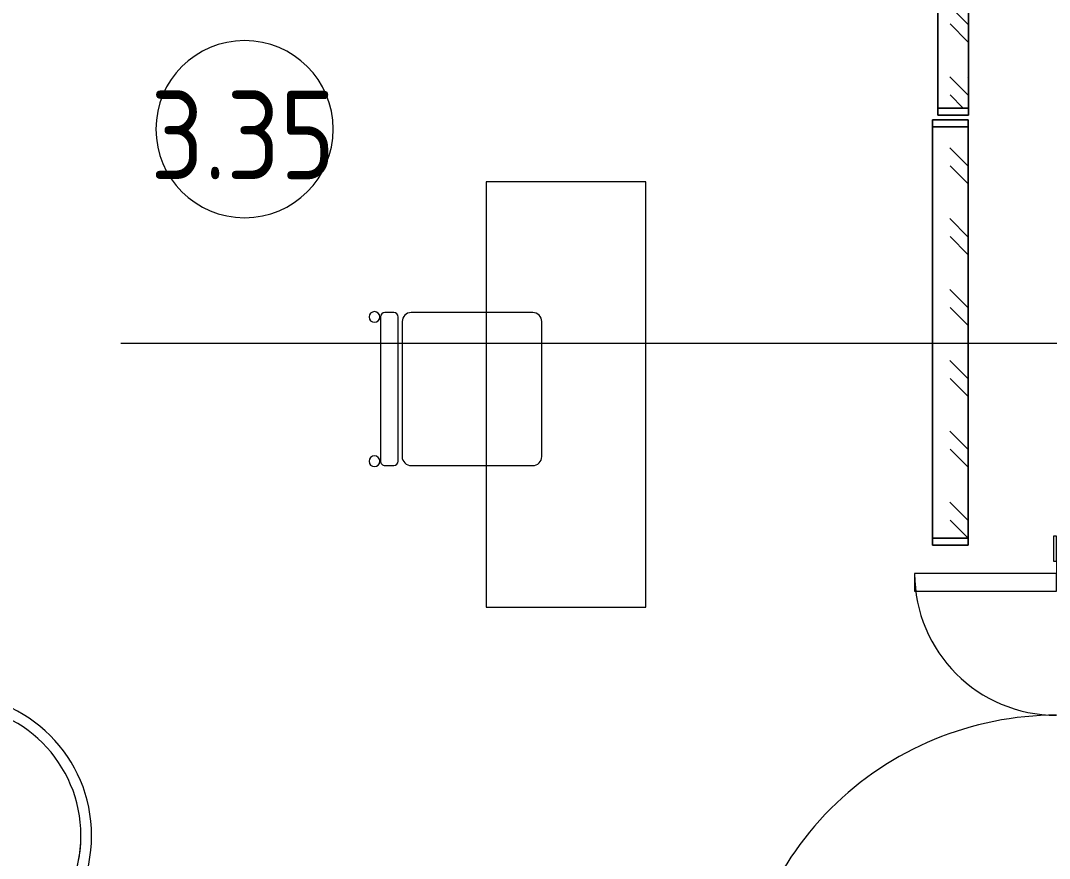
# Model space of a CAD drawing. Header units: millimetres. Extents: x 97900 to 162318, y -1987 to 22028.
# Drawn here: x 102629 to 105530, y 15546 to 17910 of the extents above; entities that cross this region are included whole.
import ezdxf

# ---------------------------------------------------------------- set-up
doc = ezdxf.new("R2010")
doc.units = ezdxf.units.MM
doc.linetypes.add('Осевая', pattern=[3175, 635, -476.25, 1587.5, -476.25])
for name, color, linetype, lineweight in [('A-AREA-IDEN', 7, 'Continuous', 9), ('A-DOOR', 7, 'Continuous', 9), ('A-DOOR-1', 7, 'Continuous', 13), ('A-DOOR-FRAM', 7, 'Continuous', 13), ('I-FURN', 7, 'Continuous', 9), ('Оси', 7, 'Continuous', 9), ('Оси-2', 7, 'Осевая', 9)]:
    doc.layers.add(name, color=color, linetype=linetype, lineweight=lineweight)
doc.layers.add('I-FURN-1', color=7, linetype='Continuous', lineweight=9, true_color=0xf0f0f0)
doc.styles.add('GOST Common', font='GOST_Common.ttf', dxfattribs={"width": 0.9, "height": 250})
pattern_1 = [(45, (50, 50), (-200, 0), [141.42, -141.42]), (45, (100, 50), (-200, 0), [70.71, -212.132]), (45, (50, 100), (-200, 0), [70.71, -212.132])]

# ---------------------------------------------------------------- blocks, each defined once
blk = doc.blocks.new('110_Дверь_СКБ_2Ст - Д-5_п_ Из игровой в коридор-32357676-План разверток пом_3_35_ Этаж 3')
at = {"layer": 'A-DOOR'}
for centre, radius, start, end in [((-637.5, 20), 900, 0, 90), ((662.5, 20), 400, 90, 180)]:
    blk.add_arc(centre, radius, start, end, dxfattribs=at)
at = {"layer": 'A-DOOR-1'}
for p, q in [((-637.5, 920), (-637.5, 20)), ((-587.5, 920), (-637.5, 920)), ((-587.5, 20), (-587.5, 920)), ((662.5, 420), (612.5, 420)), ((612.5, 420), (612.5, 20)), ((662.5, 20), (662.5, 420)), ((-637.5, 20), (-587.5, 20)), ((612.5, 20), (662.5, 20))]:
    blk.add_line(p, q, dxfattribs=at)
at = {"layer": 'A-DOOR-FRAM'}
for p, q in [((-672.5, 28), (-742.5, 28)), ((-742.5, 28), (-742.5, 20)), ((-742.5, 20), (-672.5, 20)), ((-637.5, 20), (-687.5, 20)), ((-687.5, 20), (-687.5, -60)), ((-672.5, 20), (-672.5, 28)), ((-637.5, -30), (-637.5, 20)), ((662.5, 20), (662.5, -30)), ((712.5, 20), (662.5, 20)), ((767.5, 28), (697.5, 28)), ((697.5, 28), (697.5, 20)), ((697.5, 20), (767.5, 20)), ((712.5, -60), (712.5, 20)), ((767.5, 20), (767.5, 28)), ((-672.5, -20), (-742.5, -20)), ((-742.5, -20), (-742.5, -28)), ((-742.5, -28), (-672.5, -28)), ((-672.5, -19), (-687.5, -19)), ((-687.5, -19), (-687.5, -20)), ((-687.5, -20), (-672.5, -20)), ((-672.5, -20), (-672.5, -19)), ((-672.5, -28), (-672.5, -20)), ((712.5, -19), (697.5, -19)), ((697.5, -19), (697.5, -20)), ((697.5, -20), (712.5, -20)), ((767.5, -20), (697.5, -20)), ((697.5, -20), (697.5, -28)), ((697.5, -28), (767.5, -28)), ((712.5, -20), (712.5, -19)), ((767.5, -28), (767.5, -20)), ((-627.5, -30), (-637.5, -30)), ((-627.5, -60), (-627.5, -30)), ((662.5, -30), (652.5, -30)), ((652.5, -30), (652.5, -60)), ((-687.5, -60), (-627.5, -60)), ((652.5, -60), (712.5, -60))]:
    blk.add_line(p, q, dxfattribs=at)
blk = doc.blocks.new('Стол базовый прямоугольный - 1_88-26291934-План разверток пом_3_35_ Этаж 3')
at = {"layer": 'I-FURN-1'}
for p, q in [((600, 225), (-600, 225)), ((-600, 225), (-600, -225)), ((600, -225), (600, 225)), ((-600, -225), (600, -225))]:
    blk.add_line(p, q, dxfattribs=at)
blk = doc.blocks.new('M_Стул-Breuer - 1_87-V5-План разверток пом_3_35_ Этаж 3')
at = {"layer": 'I-FURN-1'}
for p, q in [((190.5, 241.3), (-190.5, 241.3)), ((-215.9, 215.9), (-215.9, 85)), ((215.9, 85), (215.9, 215.9)), ((-215.9, 85), (-215.9, -127)), ((215.9, -127), (215.9, 85)), ((203.2, -163.5), (-203.2, -163.5)), ((-190.5, -152.4), (190.5, -152.4)), ((-215.9, -176.2), (-215.9, -200.8)), ((215.9, -200.8), (215.9, -176.2)), ((-203.2, -213.5), (203.2, -213.5))]:
    blk.add_line(p, q, dxfattribs=at)
for centre, radius, start, end in [((-190.5, 215.9), 25.4, 90, 180), ((190.5, 215.9), 25.4, 0, 90), ((-190.5, -127), 25.4, 180, 270), ((190.5, -127), 25.4, 270, 360), ((-203.2, -176.2), 12.7, 90, 180), ((203.2, -176.2), 12.7, 360, 90), ((-203.2, -200.8), 12.7, 180, 270), ((203.2, -200.8), 12.7, 270, 360), ((-203.5, -230.6), 15.1, 360, 180), ((-203.5, -230.6), 15.1, 180, 360), ((203.7, -230.6), 15.1, 360, 180), ((203.7, -230.6), 15.1, 180, 360)]:
    blk.add_arc(centre, radius, start, end, dxfattribs=at)
blk = doc.blocks.new('ПУФ - 1_53-25461062-План разверток пом_3_35_ Этаж 3')
at = {"layer": 'I-FURN-1'}
for radius, start, end in [(400, 360, 180), (400, 100, 180), (400, 90, 100), (400, 0, 90), (370, 360, 180), (370, 0, 180), (400, 180, 360), (370, 180, 360), (370, 180, 222.3529), (370, 307.0588, 360), (400, 180, 360), (370, 222.3529, 254.1176), (370, 275.2941, 307.0588), (370, 254.1176, 275.2941)]:
    blk.add_arc((0, 0), radius, start, end, dxfattribs=at)
blk = doc.blocks.new('Зеркало обычное - 4_31-26543762-План разверток пом_3_35_ Этаж 3')
at = {"layer": 'I-FURN'}
h = blk.add_hatch(dxfattribs=at)
h.set_pattern_fill('FP_10', color=256, style=0, pattern_type=2)
h.set_pattern_definition(pattern_1)
h.paths.add_polyline_path([(-980, -25.9), (980, -25.9), (980, 60), (-980, 60)])
at = {"layer": 'I-FURN-1'}
for p, q in [((1000, 60), (-1000, 60)), ((-1000, 60), (-1000, -25.9)), ((-1000, -25.9), (-1000, 60)), ((-1000, 60), (-980, 60)), ((980, 60), (-980, 60)), ((-980, 60), (-980, -25.9)), ((-980, -25.9), (-980, 60)), ((-980, 60), (980, 60)), ((-980, 60), (980, 60)), ((980, 60), (-980, 60)), ((-980, 60), (980, 60)), ((-980, -25.9), (-980, 60)), ((-980, -25.9), (-980, 60)), ((980, -25.9), (980, 60)), ((980, 60), (980, -25.9)), ((980, 60), (1000, 60)), ((980, 60), (980, -25.9)), ((980, -25.9), (980, 60)), ((1000, -25.9), (1000, 60)), ((1000, 60), (1000, -25.9)), ((-1000, -25.9), (1000, -25.9)), ((-980, -25.9), (-1000, -25.9)), ((-980, -25.9), (980, -25.9)), ((980, -25.9), (-980, -25.9)), ((980, -25.9), (-980, -25.9)), ((-980, -25.9), (980, -25.9)), ((980, -25.9), (-980, -25.9)), ((1000, -25.9), (980, -25.9))]:
    blk.add_line(p, q, dxfattribs=at)
blk = doc.blocks.new('Зеркало обычное - 1_21-26511764-План разверток пом_3_35_ Этаж 3')
at = {"layer": 'I-FURN'}
h = blk.add_hatch(dxfattribs=at)
h.set_pattern_fill('FP_10', color=256, style=0, pattern_type=2)
h.set_pattern_definition(pattern_1)
h.paths.add_polyline_path([(-580, -40), (580, -40), (580, 60), (-580, 60)])
at = {"layer": 'I-FURN-1'}
for p, q in [((600, 60), (-600, 60)), ((-600, 60), (-600, -40)), ((-600, -40), (-600, 60)), ((-600, 60), (-580, 60)), ((580, 60), (-580, 60)), ((-580, 60), (-580, -40)), ((-580, -40), (-580, 60)), ((-580, 60), (580, 60)), ((-580, 60), (580, 60)), ((580, 60), (-580, 60)), ((-580, 60), (580, 60)), ((-580, -40), (-580, 60)), ((-580, -40), (-580, 60)), ((580, -40), (580, 60)), ((580, 60), (580, -40)), ((580, 60), (600, 60)), ((580, 60), (580, -40)), ((580, -40), (580, 60)), ((600, -40), (600, 60)), ((600, 60), (600, -40)), ((-600, -40), (600, -40)), ((-580, -40), (-600, -40)), ((-580, -40), (580, -40)), ((580, -40), (-580, -40)), ((580, -40), (-580, -40)), ((-580, -40), (580, -40)), ((580, -40), (-580, -40)), ((600, -40), (580, -40))]:
    blk.add_line(p, q, dxfattribs=at)
blk = doc.blocks.new('Марка_Помещения - Номер-25198446-План разверток пом_3_35_ Этаж 3')
at = {"layer": 'A-AREA-IDEN'}
for start, end in [(360, 180), (180, 360)]:
    blk.add_arc((0, 0), 2.5, start, end, dxfattribs=at)

msp = doc.modelspace()

# ---------------------------------------------------------------- linework, layer by layer
at = {"layer": 'Оси'}
msp.add_line((103195.8, 17000), (105695.8, 17000), dxfattribs=at)
at = {"layer": 'Оси-2'}
msp.add_line((101800.4, 17000), (103195.8, 17000), dxfattribs=at)

# ---------------------------------------------------------------- block references
at = {"layer": 'A-AREA-IDEN', "xscale": 99.99999999999993, "yscale": 99.99999999999993, "zscale": 99.99999999999993}
msp.add_blockref('Марка_Помещения - Номер-25198446-План разверток пом_3_35_ Этаж 3', (103260.5, 17603.7), dxfattribs=at)
at = {"layer": 'A-DOOR', "rotation": 89.99999999999986}
msp.add_blockref('110_Дверь_СКБ_2Ст - Д-5_п_ Из игровой в коридор-32357676-План разверток пом_3_35_ Этаж 3', (105570, 15687.5), dxfattribs=at)
at = {"layer": 'I-FURN-1'}
for name, p, rotation in [('Зеркало обычное - 4_31-26543762-План разверток пом_3_35_ Этаж 3', (105275.9, 18643.2), 90.00000000000017), ('Зеркало обычное - 1_21-26511764-План разверток пом_3_35_ Этаж 3', (105260.9, 17030), 90.0000000000005), ('Стол базовый прямоугольный - 1_88-26291934-План разверток пом_3_35_ Этаж 3', (104167.2, 16855.3), 270.0000000000004), ('M_Стул-Breuer - 1_87-V5-План разверток пом_3_35_ Этаж 3', (103857.2, 16870.3), 270.0000000000004)]:
    msp.add_blockref(name, p, dxfattribs=dict(at, rotation=rotation))
msp.add_blockref('ПУФ - 1_53-25461062-План разверток пом_3_35_ Этаж 3', (102429, 15610), dxfattribs=at)

# ---------------------------------------------------------------- texts
at = {"layer": 'A-AREA-IDEN', "insert": (102994.8, 17712.3), "char_height": 250, "width": 663.797, "attachment_point": 1, "style": 'GOST Common'}
msp.add_mtext('3.35', dxfattribs=at)

doc.saveas('drawing.dxf')
